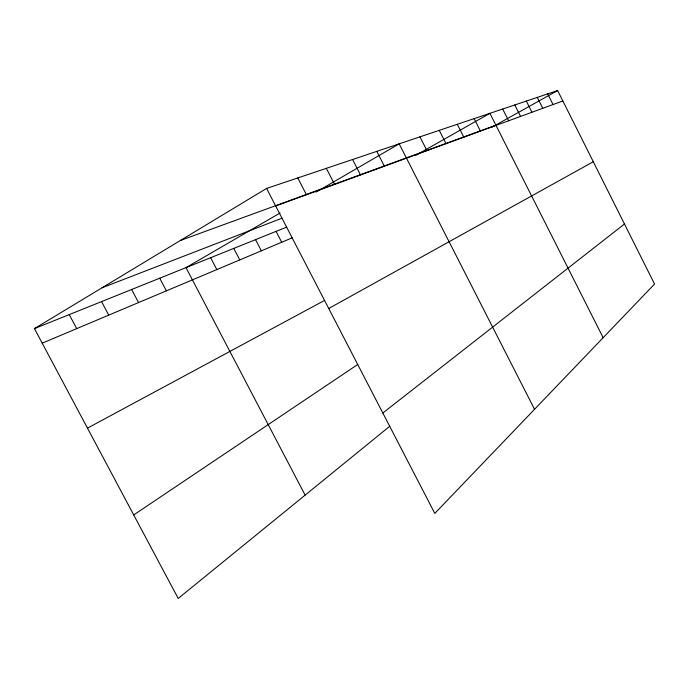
<?xml version="1.0" encoding="UTF-8"?>
<svg xmlns="http://www.w3.org/2000/svg" width="689" height="689" viewBox="0 0 689 689"><rect width="100%" height="100%" fill="white"/><g stroke="black" fill="none" stroke-linecap="round" stroke-linejoin="round"><path stroke-width="1.03" d="M389.802 426.207L178.218 598.457L34.45 328.61L266.583 188.433L557.642 90.543L654.55 284.057L434.802 513.417L266.583 188.433M382.826 413.012L624.475 224.003M133.718 514.933L357.824 364.421M280.087 212.987L186.004 267.625L305.141 495.133M316.062 192.102L399.172 143.837L534.543 409.309M415.622 155.447L489.913 113.323L603.159 337.705M490.999 127.715L557.642 90.543M328.731 308.5L593.298 161.743M87.477 428.136L324.665 300.361M42.21 343.165L292.282 237.791M34.45 328.61L286.736 227.086M102.032 287.795L281.853 218.241M180.389 240.478L494.736 125.631M275.686 206.002L562.853 100.947M69.253 314.606L76.694 328.636M101.567 301.601L108.724 315.14M159.736 278.192L166.376 290.844M131.651 289.492L138.541 302.574M210.636 257.712L216.828 269.58M255.541 239.643L261.355 250.822M233.769 248.402L239.763 259.917M276.074 231.375L281.706 242.244M297.777 177.943L306.45 194.746M352.587 159.503L360.511 174.972M326.336 168.331L334.621 184.445M376.788 151.365L384.384 166.238M419.945 136.853L426.965 150.658M457.289 124.296L463.818 137.18M439.263 130.359L446.033 143.682M474.135 118.629L480.44 131.099M537.274 97.399L542.751 108.302M526.327 101.076L531.942 112.255M514.812 104.952L520.583 116.407M502.694 109.026L508.62 120.782M547.703 93.885L553.034 104.539"/></g></svg>
